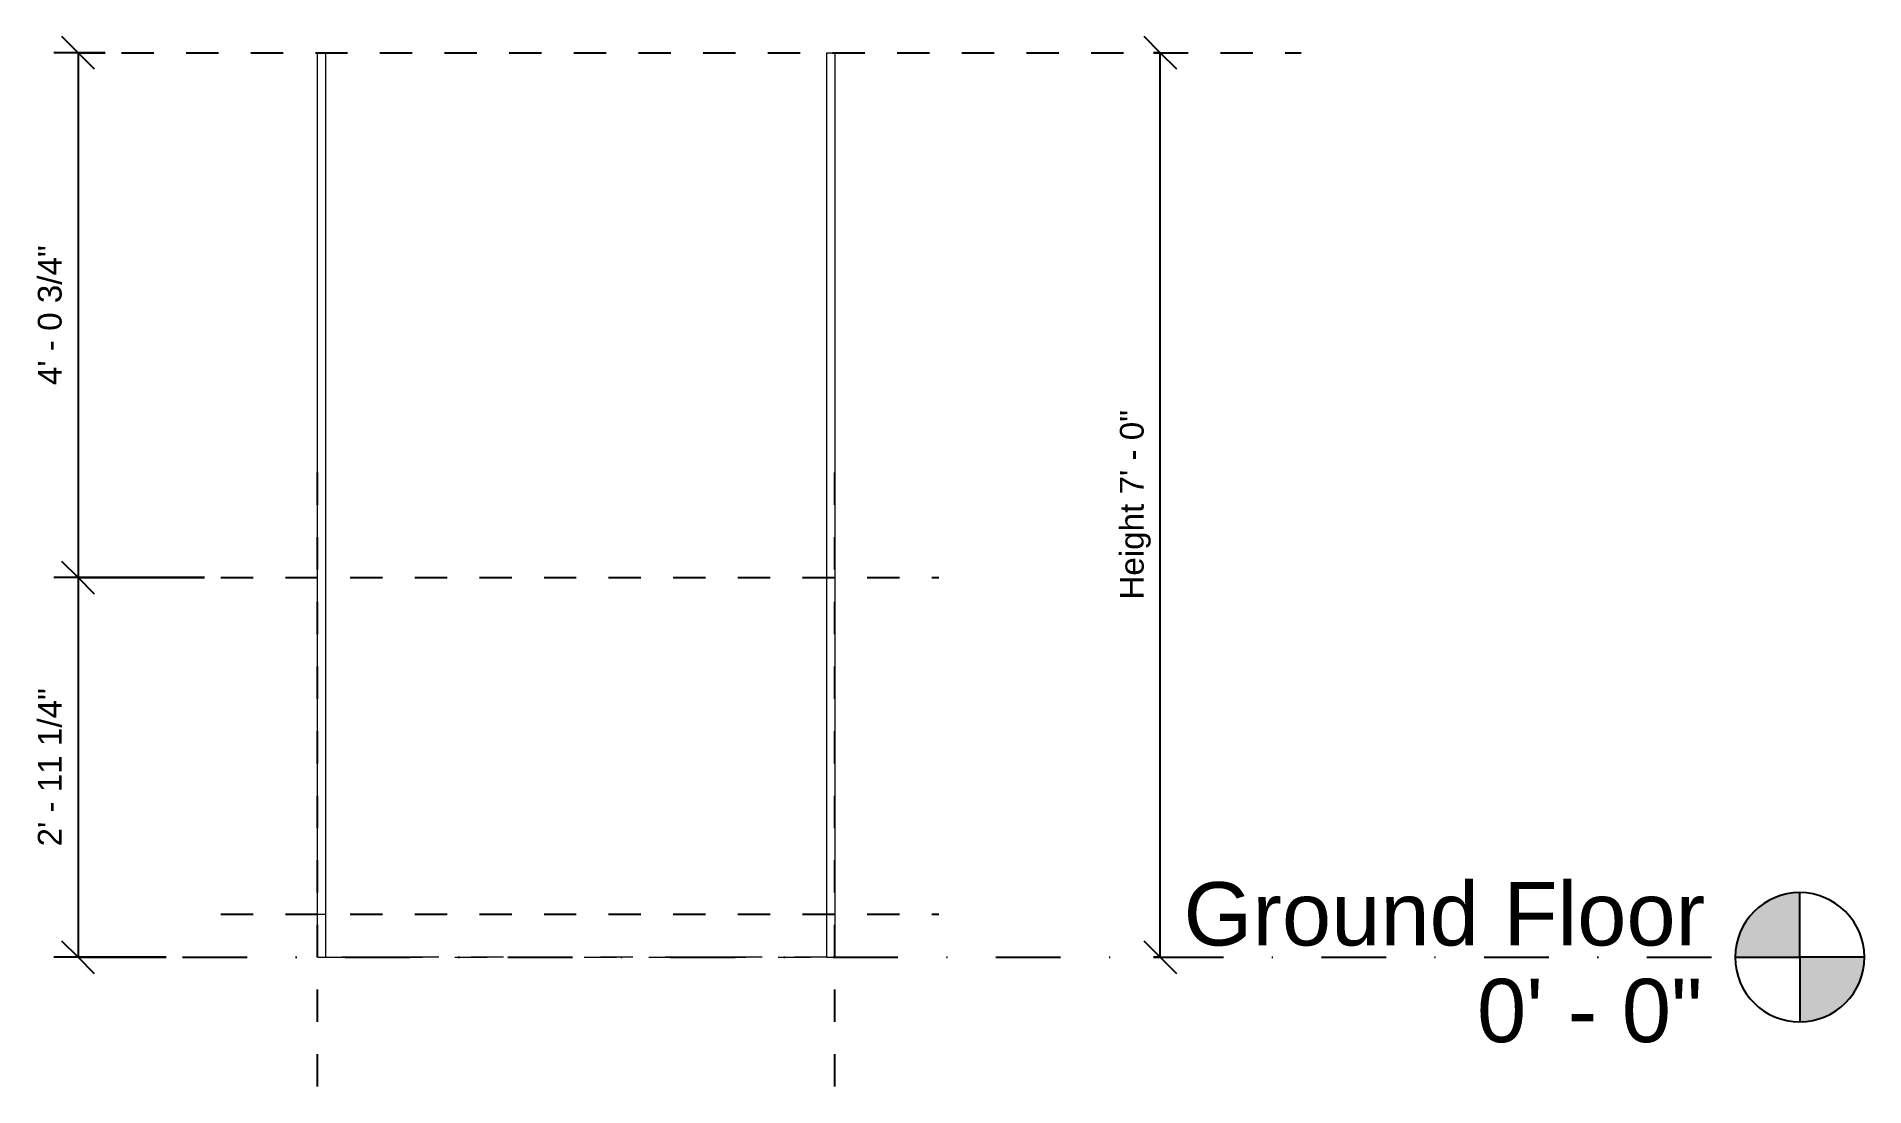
# Model space of a CAD drawing. Extents: x -49 to 120, y -12 to 86.
import ezdxf

# ---------------------------------------------------------------- set-up
doc = ezdxf.new("R2010")
doc.units = 0
doc.header["$MEASUREMENT"] = 0
doc.linetypes.add('ALIGNING_LINE', pattern=[6, 3, -3])
doc.linetypes.add('DASH_DOT', pattern=[15, 6, -4.5, 0, -4.5])
for name, color, linetype in [('A-ANNO-DIMS', 1, 'Continuous'), ('A-ANNO-DIMS-24', 1, 'Continuous'), ('A-FLOR-LEVL', 6, 'Continuous'), ('G-ANNO-NPLT', 5, 'ALIGNING_LINE')]:
    doc.layers.add(name, color=color, linetype=linetype)
doc.layers.add('A-FLOR-CASE', color=3, linetype='Continuous', lineweight=9)
doc.dimstyles.new('Default_linear_style', dxfattribs={"dimscale": 12, "dimtxt": 0.1875, "dimasz": 0.18, "dimexe": 0.1875, "dimexo": 0.005208, "dimgap": 0.0625, "dimtad": 1, "dimtoh": 1, "dimdec": 5, "dimzin": 1, "dimdsep": 46, "dimlunit": 4, "dimtxsty": 'Standard', "dimtsz": 0.176777, "dimcen": 0.09, "dimazin": 0, "dimtfac": 1, "dimtdec": 5, "dimtmove": 0, "dimatfit": 3, "dimfxl": 0, "dimtvp": 1, "dimtolj": 1, "dimtzin": 0, "dimarcsym": 0})

# ---------------------------------------------------------------- blocks, each defined once
blk = doc.blocks.new('DIMBLOCK1')
at = {"layer": 'A-ANNO-DIMS-24'}
for p, q in [((54.94, 84), (53.44, 85.5)), ((54.32, 84), (57.19, 84)), ((54.94, 84), (54.32, 84)), ((54.94, 0), (54.94, 84)), ((54.94, 84), (56.44, 82.5)), ((54.94, 0), (53.44, 1.5)), ((54.32, 0), (57.19, 0)), ((54.94, 0), (54.32, 0)), ((54.94, 0), (56.44, -1.5))]:
    blk.add_line(p, q, dxfattribs=at)
at = {"layer": 'A-ANNO-DIMS-24', "color": 0, "insert": (51.2, 33.21), "char_height": 2.2056, "width": 21.1015, "attachment_point": 1, "rotation": 90}
blk.add_mtext('\\fArial|b0|i0|c0|;Height 7\' - 0"', dxfattribs=at)
blk = doc.blocks.new('DIMBLOCK2')
at = {"layer": 'A-ANNO-DIMS-24'}
for p, q in [((-45.48, 35.25), (-46.98, 36.75)), ((-33.75, 35.25), (-47.73, 35.25)), ((-45.48, 35.25), (-45.48, 0)), ((-45.48, 35.25), (-43.98, 33.75)), ((-45.48, 35.25), (-33.75, 35.25)), ((-37.3, 0), (-47.73, 0)), ((-45.48, 0), (-46.98, 1.5)), ((-45.48, 0), (-43.98, -1.5)), ((-45.48, 0), (-37.3, 0))]:
    blk.add_line(p, q, dxfattribs=at)
at = {"layer": 'A-ANNO-DIMS-24', "color": 0, "insert": (-49.22, 10.29), "char_height": 2.2056, "width": 17.6123, "attachment_point": 1, "rotation": 90}
blk.add_mtext('\\fArial|b0|i0|c0|;2\' - 11 1/4"', dxfattribs=at)
blk = doc.blocks.new('DIMBLOCK3')
at = {"layer": 'A-ANNO-DIMS-24'}
for p, q in [((-45.48, 84), (-46.98, 85.5)), ((-42.97, 84), (-47.73, 84)), ((-45.48, 84), (-45.48, 35.25)), ((-45.48, 84), (-43.98, 82.5)), ((-45.48, 84), (-42.97, 84)), ((-45.48, 35.25), (-46.98, 36.75)), ((-33.75, 35.25), (-47.73, 35.25)), ((-45.48, 35.25), (-43.98, 33.75)), ((-45.48, 35.25), (-33.75, 35.25))]:
    blk.add_line(p, q, dxfattribs=at)
at = {"layer": 'A-ANNO-DIMS-24', "color": 0, "insert": (-49.22, 53.13), "char_height": 2.2056, "width": 15.5769, "attachment_point": 1, "rotation": 90}
blk.add_mtext('\\fArial|b0|i0|c0|;4\' - 0 3/4"', dxfattribs=at)
blk = doc.blocks.new('FAMILYGEOMCOMBINATION_52257')
at = {"layer": 'A-FLOR-CASE', "linetype": 'ALIGNING_LINE'}
for p, q in [((23.99, 84), (-22.51, 84)), ((-22.51, 84), (-22.51, 82)), ((23.99, 82), (23.99, 84)), ((-22.51, 82), (23.99, 82))]:
    blk.add_line(p, q, dxfattribs=at)

msp = doc.modelspace()

# ---------------------------------------------------------------- hatches: boundary and pattern name
at = {"layer": 'A-FLOR-LEVL'}
h = msp.add_hatch(color=256, dxfattribs=at)
edge = h.paths.add_edge_path(flags=0)
edge.add_arc((114.293116, 0), 6, 90, 180)
edge.add_line((108.293116, 0), (114.293116, 0))
edge.add_line((114.293116, 0), (114.293116, 6))
h = msp.add_hatch(color=256, dxfattribs=at)
edge = h.paths.add_edge_path(flags=0)
edge.add_arc((114.293116, 0), 6, 270, 360)
edge.add_line((120.293116, 0), (114.293116, 0))
edge.add_line((114.293116, 0), (114.293116, -6))

# ---------------------------------------------------------------- linework, layer by layer
at = {"layer": 'A-FLOR-CASE'}
for p, q in [((-23.262295, 4), (-23.262295, 84)), ((-23.262295, 84), (-22.512295, 84)), ((-22.512295, 84), (-22.512295, 4)), ((23.987705, 4), (23.987705, 84)), ((23.987705, 84), (24.737705, 84)), ((24.737705, 84), (24.737705, 4)), ((-23.262295, 0), (-23.262295, 4)), ((-23.262295, 4), (-22.512295, 4)), ((-23.262295, 4), (-22.512295, 4)), ((-22.512295, 4), (-22.512295, 0)), ((23.987705, 0), (23.987705, 4)), ((23.987705, 4), (24.737705, 4)), ((23.987705, 4), (24.737705, 4)), ((24.737705, 4), (24.737705, 0)), ((-23.262295, 0), (-22.512295, 0)), ((23.987705, 0), (24.737705, 0))]:
    msp.add_line(p, q, dxfattribs=at)
at = {"layer": 'A-FLOR-LEVL'}
for p, q in [((114.293116, 0), (114.293116, 6)), ((108.293116, 0), (114.293116, 0)), ((120.293116, 0), (114.293116, 0)), ((114.293116, 0), (114.293116, -6))]:
    msp.add_line(p, q, dxfattribs=at)
at = {"layer": 'A-FLOR-LEVL', "linetype": 'DASH_DOT'}
msp.add_line((-35.799762, 0), (108.293116, 0), dxfattribs=at)
at = {"layer": 'A-FLOR-LEVL'}
for start, end in [(90, 180), (0, 90), (180, 270), (270, 0)]:
    msp.add_arc((114.293116, 0), 6, start, end, dxfattribs=at)
at = {"layer": 'G-ANNO-NPLT'}
for p, q in [((-41.467504, 84), (68.017721, 84)), ((-23.262295, -12), (-23.262295, 45.081441)), ((24.737705, -12), (24.737705, 45.081441)), ((-32.246104, 35.25), (34.405802, 35.25)), ((-32.246104, 4), (34.405802, 4))]:
    msp.add_line(p, q, dxfattribs=at)

# ---------------------------------------------------------------- block references
at = {"extrusion": (0, 1, 0), "rotation": 180}
msp.add_blockref('FAMILYGEOMCOMBINATION_52257', (0, 0), dxfattribs=at)

# ---------------------------------------------------------------- texts
at = {"layer": 'A-FLOR-LEVL', "char_height": 5.88148148, "attachment_point": 1}
for s, insert, width in [('\\fArial|b0|i0|c0|;Ground Floor', (57.1085, 6.973362), 57.82153846), ('\\fArial|b0|i0|c0|;0\' - 0"', (84.33927, -2.003561), 25.14461538)]:
    msp.add_mtext(s, dxfattribs=dict(at, insert=insert, width=width))

# ---------------------------------------------------------------- dimensions: what is measured, and where the dimension line sits
at = {"layer": 'A-ANNO-DIMS'}
for base, p1, p2, picture, middle in [((-45.480014, 35.25), (-41.467504, 84), (-32.246104, 35.25), 'DIMBLOCK3', (-45.480014, 59.625)), ((54.938284, 84), (52.816964, 0), (52.816964, 84), 'DIMBLOCK1', (54.938284, 42)), ((-45.480014, 0), (-32.246104, 35.25), (0, 0), 'DIMBLOCK2', (-45.480014, 17.625))]:
    dim = msp.add_linear_dim(base=base, p1=p1, p2=p2, angle=90, dimstyle='Default_linear_style', dxfattribs=at)
    dim.commit()
    dim.dimension.update_dxf_attribs({"geometry": picture, "text_midpoint": middle, "dimtype": 160})

doc.saveas('drawing.dxf')
